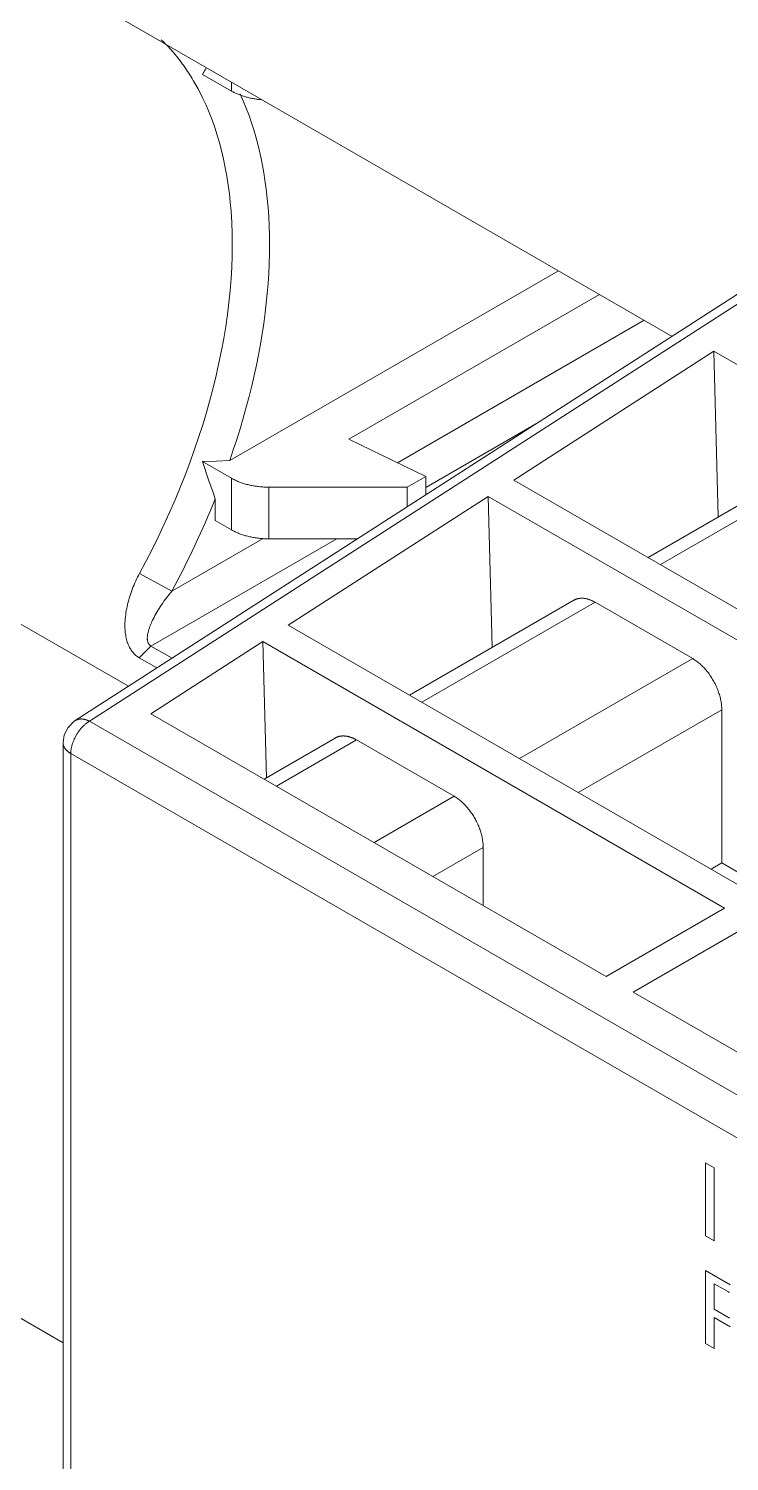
# Model space of a CAD drawing. Header units: inches. Extents: x 67248 to 85686, y -40174 to -31152.
# Drawn here: x 82431.81 to 82446.16, y -32895.33 to -32865.96 of the extents above; entities that cross this region are included whole.
import ezdxf

# ---------------------------------------------------------------- set-up
doc = ezdxf.new("R2010")
doc.units = ezdxf.units.IN
doc.header["$MEASUREMENT"] = 0

# ---------------------------------------------------------------- blocks, each defined once
blk = doc.blocks.new('ET200S')
at = {"lineweight": 0}
for p, q in [((53.842, 57.72), (0.026, 88.789)), ((43.528, 51.078), (0.026, 76.193)), ((44.935, 62.692), (45.483, 62.375)), ((45.483, 62.375), (45.483, 62.545)), ((61.172, 62.254), (42.788, 50.415)), ((51.687, 58.964), (45.449, 55.362)), ((52.465, 58.515), (47.709, 55.769)), ((53.313, 58.025), (48.632, 55.322)), ((50.838, 54.993), (54.632, 57.436)), ((54.632, 57.436), (54.717, 54.292)), ((54.632, 57.436), (63.887, 52.093)), ((49.17, 54.853), (51.302, 56.084)), ((47.709, 55.769), (49.17, 55.062)), ((45.483, 55.026), (44.931, 55.345)), ((53.384, 53.523), (56.501, 55.323)), ((53.619, 53.388), (56.906, 55.286)), ((45.483, 54.047), (45.483, 55.026)), ((49.17, 55.062), (48.817, 54.857)), ((49.17, 55.062), (49.17, 54.711)), ((59.874, 49.776), (50.838, 54.993)), ((46.19, 53.878), (46.19, 54.857)), ((48.817, 54.857), (46.19, 54.857)), ((46.559, 52.238), (50.353, 54.681)), ((48.817, 54.857), (48.817, 54.484)), ((50.353, 54.681), (50.43, 51.818)), ((50.353, 54.681), (59.362, 49.48)), ((45.175, 54.634), (45.175, 54.225)), ((45.483, 54.047), (45.175, 54.225)), ((43.955, 51.842), (47.48, 53.878)), ((44.35, 52.887), (46.081, 53.886)), ((47.876, 53.878), (46.19, 53.878)), ((44.35, 52.887), (43.735, 53.216)), ((48.859, 50.91), (51.976, 52.71)), ((49.093, 50.775), (52.38, 52.673)), ((54.232, 51.604), (52.38, 52.673)), ((55.349, 47.163), (46.559, 52.238)), ((43.955, 51.842), (43.731, 51.621)), ((43.952, 50.559), (46.074, 51.926)), ((43.955, 51.842), (44.356, 51.611)), ((46.074, 51.926), (46.144, 49.343)), ((46.074, 51.926), (54.836, 46.867)), ((43.731, 51.621), (44.069, 51.426)), ((50.945, 49.706), (54.232, 51.604)), ((52.061, 49.061), (54.783, 50.633)), ((54.783, 47.725), (54.783, 50.633)), ((42.381, 50.297), (42.491, 50.409)), ((42.491, 50.409), (42.517, 50.427)), ((65.08, 37.544), (42.788, 50.415)), ((52.591, 45.571), (43.952, 50.559)), ((42.288, 50.006), (42.311, 50.157)), ((42.311, 50.157), (42.381, 50.297)), ((46.101, 49.318), (47.45, 50.097)), ((46.335, 49.183), (47.854, 50.06)), ((49.706, 48.991), (47.854, 50.06)), ((42.288, 50.006), (42.288, -46.749)), ((42.434, 49.802), (42.434, -46.953)), ((64.727, 36.932), (42.434, 49.802)), ((48.187, 48.114), (49.706, 48.991)), ((49.304, 47.469), (50.257, 48.02)), ((50.257, 46.919), (50.257, 48.02)), ((54.58, 47.607), (54.783, 47.725)), ((54.783, 47.725), (55.552, 47.281)), ((52.591, 45.571), (54.836, 46.867)), ((53.104, 45.275), (55.348, 46.571)), ((30.078, 45.667), (42.288, 38.619)), ((64.892, 38.469), (53.104, 45.275)), ((54.474, 40.647), (54.474, 42.035)), ((54.474, 42.035), (54.638, 41.94)), ((54.638, 41.94), (54.638, 40.552)), ((54.638, 40.552), (54.474, 40.647)), ((54.474, 38.606), (54.474, 39.994)), ((54.474, 39.994), (54.911, 39.741)), ((54.638, 39.741), (54.638, 39.257)), ((54.911, 39.584), (54.638, 39.741)), ((54.638, 39.257), (54.911, 39.1)), ((54.638, 39.1), (54.638, 38.511)), ((54.911, 38.942), (54.638, 39.1)), ((54.638, 38.511), (54.474, 38.606))]:
    blk.add_line(p, q, dxfattribs=at)
for points in [[(44.758, 62.578), (44.737, 62.612), (44.716, 62.646), (44.695, 62.68), (44.673, 62.714), (44.651, 62.748), (44.629, 62.781), (44.606, 62.814), (44.583, 62.847), (44.56, 62.879), (44.536, 62.912), (44.512, 62.944), (44.487, 62.975), (44.462, 63.007), (44.437, 63.038), (44.411, 63.069), (44.387, 63.098), (44.362, 63.127), (44.337, 63.156), (44.311, 63.184), (44.285, 63.213), (44.259, 63.24), (44.232, 63.268), (44.205, 63.295), (44.178, 63.322), (44.151, 63.349)], [(45.005, 62.822), (44.993, 62.8), (44.981, 62.778), (44.969, 62.757), (44.958, 62.735), (44.946, 62.713), (44.935, 62.692)], [(43.735, 53.216), (43.857, 53.444), (43.976, 53.675), (44.09, 53.907), (44.201, 54.141), (44.308, 54.377), (44.412, 54.615), (44.509, 54.849), (44.602, 55.084), (44.692, 55.321), (44.777, 55.56), (44.858, 55.8), (44.936, 56.041), (45.006, 56.274), (45.072, 56.508), (45.134, 56.743), (45.191, 56.979), (45.244, 57.216), (45.293, 57.454), (45.334, 57.68), (45.372, 57.906), (45.404, 58.133), (45.432, 58.361), (45.456, 58.589), (45.474, 58.818), (45.486, 59.03), (45.494, 59.243), (45.497, 59.456), (45.494, 59.668), (45.487, 59.881), (45.474, 60.093), (45.46, 60.26), (45.442, 60.426), (45.42, 60.592), (45.395, 60.757), (45.365, 60.921), (45.331, 61.085), (45.293, 61.248), (45.254, 61.395), (45.211, 61.541), (45.165, 61.685), (45.114, 61.829), (45.059, 61.971), (44.999, 62.11), (44.935, 62.248), (44.85, 62.415), (44.758, 62.578)], [(45.646, 62.325), (45.707, 62.189), (45.763, 62.051), (45.816, 61.912), (45.864, 61.771), (45.907, 61.638), (45.946, 61.504), (45.982, 61.369), (46.015, 61.233), (46.045, 61.097), (46.072, 60.96), (46.097, 60.822), (46.118, 60.684), (46.142, 60.512), (46.161, 60.339), (46.177, 60.166), (46.189, 59.993), (46.197, 59.82), (46.202, 59.646), (46.204, 59.473), (46.202, 59.285), (46.197, 59.098), (46.188, 58.91), (46.176, 58.723), (46.16, 58.536), (46.141, 58.35), (46.119, 58.163), (46.093, 57.965), (46.063, 57.766), (46.03, 57.569), (45.994, 57.371), (45.954, 57.175), (45.912, 56.979), (45.867, 56.783), (45.816, 56.578), (45.762, 56.373), (45.705, 56.169), (45.645, 55.966), (45.583, 55.764), (45.517, 55.563), (45.449, 55.362)], [(46.053, 62.211), (46.033, 62.213), (46.012, 62.215), (45.992, 62.217), (45.972, 62.22), (45.952, 62.223), (45.932, 62.226), (45.913, 62.229), (45.894, 62.232), (45.875, 62.235), (45.856, 62.239), (45.838, 62.243), (45.819, 62.247), (45.8, 62.252), (45.782, 62.256), (45.763, 62.261), (45.745, 62.266), (45.727, 62.272), (45.709, 62.277), (45.69, 62.283), (45.674, 62.289), (45.657, 62.295), (45.641, 62.301), (45.625, 62.307), (45.608, 62.314), (45.592, 62.32), (45.576, 62.327), (45.561, 62.335), (45.545, 62.342), (45.529, 62.35), (45.514, 62.358), (45.498, 62.366), (45.483, 62.375)], [(42.517, 50.427), (60.674, 62.119)], [(44.931, 55.345), (45.189, 55.354), (45.449, 55.363)], [(44.931, 55.345), (44.97, 55.229), (45.008, 55.113), (45.049, 54.995), (45.09, 54.876), (45.132, 54.755), (45.175, 54.634)], [(45.483, 55.026), (45.5, 55.017), (45.516, 55.008), (45.533, 55), (45.55, 54.991), (45.567, 54.983), (45.584, 54.975), (45.602, 54.968), (45.619, 54.961), (45.637, 54.954), (45.655, 54.947), (45.672, 54.941), (45.69, 54.935), (45.71, 54.928), (45.73, 54.922), (45.75, 54.916), (45.77, 54.911), (45.79, 54.906), (45.81, 54.901), (45.83, 54.896), (45.85, 54.892), (45.87, 54.888), (45.891, 54.884), (45.911, 54.88), (45.932, 54.877), (45.955, 54.874), (45.978, 54.871), (46.002, 54.868), (46.025, 54.865), (46.049, 54.863), (46.072, 54.861), (46.096, 54.86), (46.12, 54.859), (46.143, 54.858), (46.167, 54.858), (46.19, 54.857)], [(45.175, 54.634), (45.13, 54.523), (45.083, 54.412), (45.036, 54.301), (44.989, 54.191), (44.94, 54.081), (44.891, 53.971), (44.84, 53.862), (44.789, 53.753), (44.737, 53.643), (44.684, 53.534), (44.63, 53.425), (44.576, 53.317), (44.52, 53.208), (44.464, 53.101), (44.407, 52.994), (44.35, 52.887)], [(46.19, 53.878), (46.167, 53.878), (46.143, 53.878), (46.12, 53.879), (46.096, 53.88), (46.072, 53.882), (46.049, 53.883), (46.025, 53.885), (46.002, 53.888), (45.978, 53.891), (45.955, 53.894), (45.932, 53.897), (45.911, 53.901), (45.891, 53.904), (45.87, 53.908), (45.85, 53.912), (45.83, 53.916), (45.81, 53.921), (45.79, 53.926), (45.77, 53.931), (45.75, 53.937), (45.73, 53.942), (45.71, 53.949), (45.69, 53.955), (45.672, 53.961), (45.655, 53.967), (45.637, 53.974), (45.619, 53.981), (45.602, 53.988), (45.584, 53.996), (45.567, 54.003), (45.55, 54.011), (45.533, 54.02), (45.516, 54.028), (45.5, 54.037), (45.483, 54.047)], [(43.735, 53.216), (43.717, 53.182), (43.699, 53.147), (43.682, 53.112), (43.666, 53.077), (43.65, 53.041), (43.634, 53.006), (43.619, 52.97), (43.605, 52.934), (43.591, 52.897), (43.578, 52.86), (43.566, 52.823), (43.554, 52.786), (43.542, 52.748), (43.532, 52.711), (43.522, 52.673), (43.512, 52.634), (43.503, 52.594), (43.495, 52.554), (43.487, 52.514), (43.481, 52.474), (43.475, 52.434), (43.471, 52.397), (43.467, 52.36), (43.464, 52.323), (43.462, 52.287), (43.461, 52.25), (43.462, 52.213), (43.462, 52.184), (43.464, 52.156), (43.466, 52.128), (43.468, 52.099), (43.472, 52.071), (43.476, 52.043), (43.481, 52.015), (43.486, 51.991), (43.492, 51.966), (43.499, 51.942), (43.506, 51.919), (43.514, 51.895), (43.523, 51.872), (43.533, 51.849), (43.541, 51.831), (43.55, 51.814), (43.56, 51.797), (43.57, 51.78), (43.58, 51.764), (43.592, 51.748), (43.603, 51.732), (43.616, 51.717), (43.629, 51.703), (43.642, 51.69), (43.656, 51.677), (43.67, 51.664), (43.685, 51.653), (43.7, 51.642), (43.715, 51.631), (43.731, 51.621)], [(44.35, 52.887), (44.324, 52.855), (44.299, 52.823), (44.274, 52.791), (44.249, 52.759), (44.225, 52.726), (44.202, 52.693), (44.177, 52.658), (44.154, 52.623), (44.131, 52.588), (44.108, 52.552), (44.086, 52.516), (44.067, 52.484), (44.049, 52.452), (44.031, 52.42), (44.014, 52.387), (43.997, 52.355), (43.985, 52.331), (43.974, 52.307), (43.963, 52.282), (43.952, 52.258), (43.942, 52.233), (43.933, 52.208), (43.925, 52.187), (43.918, 52.166), (43.911, 52.145), (43.905, 52.123), (43.9, 52.102), (43.895, 52.08), (43.892, 52.065), (43.889, 52.05), (43.887, 52.035), (43.886, 52.02), (43.885, 52.005), (43.885, 51.99), (43.885, 51.974), (43.886, 51.964), (43.887, 51.954), (43.889, 51.943), (43.891, 51.933), (43.893, 51.923), (43.896, 51.914), (43.9, 51.904), (43.905, 51.895), (43.909, 51.888), (43.913, 51.881), (43.918, 51.874), (43.924, 51.868), (43.929, 51.862), (43.935, 51.856), (43.941, 51.851), (43.948, 51.846), (43.955, 51.842)], [(51.976, 52.71), (51.982, 52.713), (51.989, 52.717), (51.995, 52.72), (52.002, 52.723), (52.009, 52.726), (52.015, 52.729), (52.022, 52.731), (52.029, 52.734), (52.036, 52.736), (52.043, 52.738), (52.05, 52.74), (52.057, 52.742), (52.065, 52.743), (52.072, 52.745), (52.079, 52.746), (52.087, 52.747), (52.094, 52.748), (52.102, 52.748), (52.11, 52.749), (52.117, 52.749), (52.125, 52.749), (52.132, 52.749), (52.14, 52.749), (52.147, 52.749), (52.155, 52.748), (52.163, 52.748), (52.17, 52.747), (52.178, 52.746), (52.185, 52.745), (52.193, 52.744), (52.2, 52.742), (52.208, 52.741), (52.217, 52.739), (52.227, 52.737), (52.236, 52.734), (52.246, 52.732), (52.255, 52.729), (52.265, 52.726), (52.274, 52.723), (52.283, 52.719), (52.292, 52.716), (52.301, 52.712), (52.31, 52.708), (52.319, 52.704), (52.328, 52.7), (52.337, 52.696), (52.346, 52.692), (52.355, 52.687), (52.363, 52.682), (52.372, 52.678), (52.38, 52.673)], [(54.232, 51.604), (54.25, 51.593), (54.269, 51.581), (54.287, 51.569), (54.304, 51.557), (54.321, 51.544), (54.338, 51.53), (54.355, 51.517), (54.371, 51.503), (54.387, 51.488), (54.403, 51.473), (54.42, 51.457), (54.437, 51.44), (54.453, 51.422), (54.469, 51.405), (54.485, 51.387), (54.5, 51.368), (54.515, 51.35), (54.529, 51.331), (54.543, 51.312), (54.557, 51.292), (54.571, 51.272), (54.584, 51.251), (54.597, 51.231), (54.61, 51.209), (54.623, 51.188), (54.635, 51.167), (54.646, 51.145), (54.657, 51.123), (54.668, 51.101), (54.678, 51.078), (54.688, 51.056), (54.697, 51.034), (54.706, 51.012), (54.715, 50.989), (54.723, 50.967), (54.73, 50.944), (54.738, 50.921), (54.744, 50.898), (54.751, 50.875), (54.756, 50.851), (54.761, 50.83), (54.766, 50.808), (54.769, 50.786), (54.773, 50.765), (54.776, 50.743), (54.778, 50.721), (54.78, 50.699), (54.782, 50.677), (54.783, 50.655), (54.783, 50.633)], [(42.788, 50.415), (42.776, 50.408), (42.764, 50.4), (42.753, 50.393), (42.742, 50.385), (42.731, 50.376), (42.72, 50.368), (42.709, 50.359), (42.699, 50.35), (42.688, 50.341), (42.678, 50.331), (42.667, 50.321), (42.657, 50.31), (42.646, 50.299), (42.636, 50.288), (42.626, 50.276), (42.616, 50.264), (42.607, 50.253), (42.597, 50.241), (42.588, 50.228), (42.579, 50.216), (42.57, 50.203), (42.562, 50.19), (42.553, 50.177), (42.545, 50.163), (42.537, 50.15), (42.529, 50.136), (42.522, 50.122), (42.515, 50.108), (42.508, 50.094), (42.501, 50.08), (42.495, 50.066), (42.489, 50.052), (42.483, 50.038), (42.478, 50.024), (42.473, 50.01), (42.468, 49.995), (42.463, 49.981), (42.459, 49.966), (42.455, 49.952), (42.451, 49.937), (42.448, 49.924), (42.445, 49.91), (42.443, 49.897), (42.441, 49.884), (42.439, 49.87), (42.437, 49.857), (42.436, 49.843), (42.435, 49.829), (42.434, 49.816), (42.434, 49.802)], [(42.517, 50.427), (42.521, 50.429), (42.525, 50.432), (42.529, 50.434), (42.534, 50.436), (42.538, 50.438), (42.542, 50.44), (42.546, 50.442), (42.551, 50.444), (42.555, 50.445), (42.559, 50.447), (42.564, 50.448), (42.568, 50.45), (42.573, 50.451), (42.578, 50.452), (42.584, 50.454), (42.589, 50.455), (42.594, 50.455), (42.599, 50.456), (42.604, 50.457), (42.609, 50.457), (42.615, 50.458), (42.62, 50.458), (42.625, 50.458), (42.63, 50.458), (42.636, 50.458), (42.641, 50.458), (42.646, 50.457), (42.651, 50.457), (42.657, 50.456), (42.662, 50.456), (42.667, 50.455), (42.672, 50.454), (42.679, 50.453), (42.685, 50.452), (42.691, 50.451), (42.698, 50.449), (42.704, 50.448), (42.71, 50.446), (42.716, 50.444), (42.722, 50.442), (42.729, 50.44), (42.735, 50.438), (42.741, 50.436), (42.747, 50.433), (42.753, 50.431), (42.759, 50.428), (42.765, 50.426), (42.77, 50.423), (42.776, 50.42), (42.782, 50.418), (42.788, 50.415)], [(47.45, 50.097), (47.457, 50.1), (47.463, 50.104), (47.47, 50.107), (47.476, 50.11), (47.483, 50.113), (47.49, 50.116), (47.496, 50.118), (47.503, 50.121), (47.51, 50.123), (47.517, 50.125), (47.524, 50.127), (47.531, 50.129), (47.539, 50.13), (47.546, 50.132), (47.554, 50.133), (47.561, 50.134), (47.569, 50.135), (47.576, 50.135), (47.584, 50.136), (47.591, 50.136), (47.599, 50.136), (47.606, 50.136), (47.614, 50.136), (47.622, 50.136), (47.629, 50.135), (47.637, 50.135), (47.644, 50.134), (47.652, 50.133), (47.659, 50.132), (47.667, 50.131), (47.674, 50.129), (47.682, 50.128), (47.691, 50.126), (47.701, 50.124), (47.711, 50.121), (47.72, 50.119), (47.729, 50.116), (47.739, 50.113), (47.748, 50.11), (47.757, 50.106), (47.766, 50.103), (47.776, 50.099), (47.785, 50.095), (47.794, 50.091), (47.802, 50.087), (47.811, 50.083), (47.82, 50.079), (47.829, 50.074), (47.837, 50.07), (47.846, 50.065), (47.854, 50.06)], [(42.434, 49.802), (42.429, 49.805), (42.423, 49.809), (42.418, 49.812), (42.413, 49.816), (42.407, 49.819), (42.402, 49.823), (42.397, 49.826), (42.392, 49.83), (42.387, 49.834), (42.382, 49.838), (42.377, 49.842), (42.372, 49.846), (42.367, 49.85), (42.363, 49.854), (42.358, 49.859), (42.353, 49.863), (42.349, 49.868), (42.345, 49.873), (42.341, 49.876), (42.338, 49.88), (42.335, 49.884), (42.332, 49.887), (42.329, 49.891), (42.326, 49.895), (42.324, 49.899), (42.321, 49.903), (42.318, 49.907), (42.316, 49.911), (42.313, 49.915), (42.311, 49.92), (42.308, 49.924), (42.306, 49.928), (42.304, 49.933), (42.302, 49.937), (42.3, 49.941), (42.299, 49.946), (42.297, 49.95), (42.296, 49.955), (42.294, 49.959), (42.293, 49.963), (42.292, 49.968), (42.291, 49.972), (42.291, 49.976), (42.29, 49.98), (42.289, 49.985), (42.289, 49.989), (42.288, 49.993), (42.288, 49.998), (42.288, 50.002), (42.288, 50.006)], [(49.706, 48.991), (49.725, 48.98), (49.743, 48.968), (49.761, 48.956), (49.778, 48.944), (49.796, 48.931), (49.813, 48.917), (49.829, 48.904), (49.846, 48.89), (49.862, 48.875), (49.877, 48.86), (49.894, 48.844), (49.911, 48.827), (49.927, 48.809), (49.943, 48.792), (49.959, 48.774), (49.974, 48.755), (49.989, 48.737), (50.003, 48.718), (50.017, 48.699), (50.031, 48.679), (50.045, 48.659), (50.058, 48.638), (50.072, 48.618), (50.084, 48.596), (50.097, 48.575), (50.109, 48.554), (50.12, 48.532), (50.131, 48.51), (50.142, 48.488), (50.153, 48.465), (50.162, 48.443), (50.172, 48.421), (50.181, 48.399), (50.189, 48.376), (50.197, 48.354), (50.205, 48.331), (50.212, 48.308), (50.218, 48.285), (50.225, 48.262), (50.23, 48.238), (50.235, 48.217), (50.24, 48.195), (50.244, 48.173), (50.247, 48.152), (50.25, 48.13), (50.253, 48.108), (50.255, 48.086), (50.256, 48.064), (50.257, 48.042), (50.257, 48.02)], [(54.911, 38.942), (54.927, 38.933), (54.943, 38.925)], [(54.943, 39.722), (54.927, 39.732), (54.911, 39.741)], [(54.911, 39.584), (54.92, 39.578), (54.93, 39.572)], [(54.93, 39.089), (54.921, 39.094), (54.911, 39.1)]]:
    blk.add_lwpolyline(points, dxfattribs=at)

msp = doc.modelspace()

# ---------------------------------------------------------------- block references
at = {"xscale": 1.08, "yscale": 1.08, "zscale": 1.08}
msp.add_blockref('ET200S', (82386.84, -32934.605, 0.332), dxfattribs=at)

doc.saveas('drawing.dxf')
